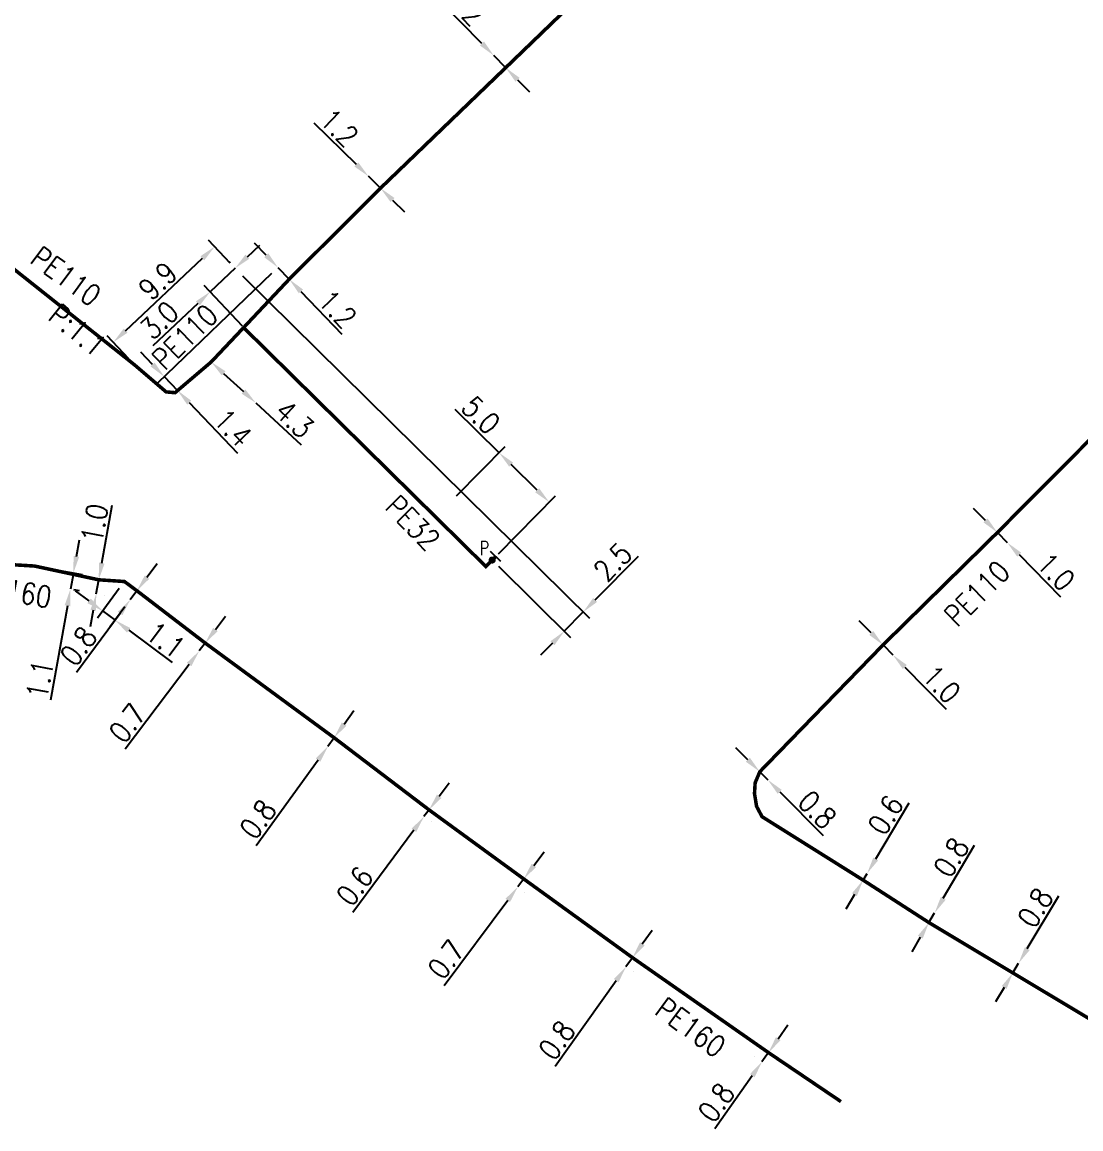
# Model space of a CAD drawing. Header units: millimetres. Extents: x 160996 to 162003, y 120996 to 122000.
# Drawn here: x 161560 to 161635.1, y 120998.1 to 121076.5 of the extents above; entities that cross this region are included whole.
import ezdxf
from ezdxf.enums import TextEntityAlignment as Align

# ---------------------------------------------------------------- set-up
doc = ezdxf.new("R2010")
doc.units = ezdxf.units.MM
doc.header["$PDMODE"] = 34
doc.linetypes.add('L_25_PE', pattern=[2000, 1000, 1000])
doc.linetypes.add('L_RAC_PE', pattern=[3.5, 2, -1.5])
doc.layers.get('0').update_dxf_attribs({"linetype": 'CONTINUOUS'})
doc.layers.get('Defpoints').update_dxf_attribs({"linetype": 'CONTINUOUS'})
doc.layers.add('L_150', color=1, linetype='CONTINUOUS')
doc.layers.add('L_170', color=7, linetype='CONTINUOUS', plot=False)
doc.styles.add('G_ROMANS', font='ROMANS.SHX', dxfattribs={"width": 0.75})
doc.styles.get("Standard").update_dxf_attribs({"font": 'romans.shx', "width": 0.85})
doc.dimstyles.get("Standard").update_dxf_attribs({"dimtxt": 1.5, "dimasz": 1.2, "dimexe": 0.625, "dimexo": 0.625, "dimgap": 0.25, "dimtad": 1, "dimdec": 1, "dimzin": 0, "dimdsep": 46, "dimtxsty": 'Standard', "dimcen": -0.5, "dimadec": 0, "dimazin": 0, "dimtfac": 1, "dimtdec": 1, "dimtmove": 0, "dimatfit": 3, "dimfxl": 0, "dimtolj": 1, "dimtzin": 0, "dimarcsym": 0})

# ---------------------------------------------------------------- blocks, each defined once
blk = doc.blocks.new('L_340_07')
at = {"color": 0, "linetype": 'Continuous', "const_width": 0.25, "flags": 128}
blk.add_lwpolyline([(0, 0), (0.35, 0)], dxfattribs=at)
at = {"color": 0, "linetype": 'Continuous', "flags": 128}
blk.add_lwpolyline([(0.35, -0.5), (0.35, 0.5)], dxfattribs=at)
at = {"color": 0, "linetype": 'Continuous', "width": 0.75, "flags": 3}
for tag, p in [('DEF_LEG', (0.723, -3.465)), ('DEF_COUP', (0.723, -5.965)), ('DEF_TYPE', (0.723, -8.465))]:
    blk.add_attdef(tag, text='', height=1.2, dxfattribs=at).set_placement(p, align=Align.MIDDLE)
blk = doc.blocks.new('*D570')
at = {"layer": 'Defpoints', "color": 0, "linetype": 'Continuous', "transparency": 16777216}
for p in [(161593.493, 121074.175), (161593.493, 121074.175), (161594.334, 121073.318)]:
    blk.add_point(p, dxfattribs=at)
at = {"layer": 'L_150', "color": 0, "linetype": 'Continuous', "lineweight": -2, "transparency": 16777216}
for p, q in [((161592.653, 121075.032), (161589.721, 121078.023)), ((161594.334, 121073.318), (161593.493, 121074.175)), ((161595.174, 121072.461), (161596.014, 121071.604))]:
    blk.add_line(p, q, dxfattribs=at)
at = {"layer": 'L_150', "color": 0, "linetype": 'Continuous', "transparency": 16777216}
for points in [[(161592.796, 121075.172), (161592.511, 121074.892), (161593.493, 121074.175)], [(161595.316, 121072.601), (161595.031, 121072.321), (161594.334, 121073.318)]]:
    blk.add_solid(points, dxfattribs=at)
at = {"layer": 'L_150', "color": 0, "linetype": 'Continuous', "transparency": 16777216, "insert": (161591.481, 121077.656), "char_height": 1.5, "attachment_point": 5, "rotation": 314.43315}
blk.add_mtext('\\A1;1.2', dxfattribs=at)
blk = doc.blocks.new('*D571')
at = {"layer": 'Defpoints', "color": 0, "linetype": 'Continuous', "transparency": 16777216}
for p in [(161584.599, 121065.616), (161584.599, 121065.616), (161585.455, 121064.774)]:
    blk.add_point(p, dxfattribs=at)
at = {"layer": 'L_150', "color": 0, "linetype": 'Continuous', "lineweight": -2, "transparency": 16777216}
for p, q in [((161583.744, 121066.457), (161580.756, 121069.394)), ((161585.455, 121064.774), (161584.599, 121065.616)), ((161586.311, 121063.933), (161587.167, 121063.092))]:
    blk.add_line(p, q, dxfattribs=at)
at = {"layer": 'L_150', "color": 0, "linetype": 'Continuous', "transparency": 16777216}
for points in [[(161583.884, 121066.6), (161583.603, 121066.314), (161584.599, 121065.616)], [(161586.451, 121064.076), (161586.171, 121063.791), (161585.455, 121064.774)]]:
    blk.add_solid(points, dxfattribs=at)
at = {"layer": 'L_150', "color": 0, "linetype": 'Continuous', "transparency": 16777216, "insert": (161582.523, 121069.059), "char_height": 1.5, "attachment_point": 5, "rotation": 315.4925}
blk.add_mtext('\\A1;1.2', dxfattribs=at)
blk = doc.blocks.new('*D572')
at = {"layer": 'Defpoints', "color": 0, "linetype": 'Continuous', "transparency": 16777216}
for p in [(161578.184, 121059.148), (161578.184, 121059.148), (161578.981, 121058.318)]:
    blk.add_point(p, dxfattribs=at)
at = {"layer": 'L_150', "color": 0, "linetype": 'Continuous', "lineweight": -2, "transparency": 16777216}
for p, q in [((161577.353, 121060.013), (161576.522, 121060.879)), ((161578.184, 121059.148), (161578.981, 121058.318)), ((161579.812, 121057.453), (161582.713, 121054.43))]:
    blk.add_line(p, q, dxfattribs=at)
at = {"layer": 'L_150', "color": 0, "linetype": 'Continuous', "transparency": 16777216}
for points in [[(161577.498, 121060.152), (161577.209, 121059.875), (161578.184, 121059.148)], [(161579.956, 121057.591), (161579.668, 121057.314), (161578.981, 121058.318)]]:
    blk.add_solid(points, dxfattribs=at)
at = {"layer": 'L_150', "color": 0, "linetype": 'Continuous', "transparency": 16777216, "insert": (161582.399, 121056.201), "char_height": 1.5, "attachment_point": 5, "rotation": 313.82935}
blk.add_mtext('\\A1;1.2', dxfattribs=at)
blk = doc.blocks.new('*D573')
at = {"layer": 'Defpoints', "color": 0, "linetype": 'Continuous', "transparency": 16777216}
for p in [(161575.142, 121059.09), (161575.226, 121059.001), (161576.097, 121054.543)]:
    blk.add_point(p, dxfattribs=at)
at = {"layer": 'L_170', "color": 0, "linetype": 'Continuous', "lineweight": -2, "transparency": 16777216}
for p, q in [((161576.015, 121059.913), (161576.889, 121060.736)), ((161574.797, 121059.456), (161574.713, 121059.545)), ((161575.142, 121059.09), (161573.378, 121057.428)), ((161575.668, 121054.998), (161572.949, 121057.883)), ((161572.505, 121056.605), (161569.31, 121053.595))]:
    blk.add_line(p, q, dxfattribs=at)
at = {"layer": 'L_170', "color": 0, "linetype": 'Continuous', "transparency": 16777216}
for points in [[(161575.878, 121060.059), (161576.152, 121059.768), (161575.142, 121059.09)], [(161572.367, 121056.751), (161572.642, 121056.46), (161573.378, 121057.428)]]:
    blk.add_solid(points, dxfattribs=at)
at = {"layer": 'L_170', "color": 0, "linetype": 'Continuous', "transparency": 16777216, "insert": (161569.778, 121055.41), "char_height": 1.5, "attachment_point": 5, "rotation": 43.30089}
blk.add_mtext('\\A1;3.0', dxfattribs=at)
blk = doc.blocks.new('*D574')
at = {"layer": 'Defpoints', "color": 0, "linetype": 'Continuous', "transparency": 16777216}
for p in [(161573.451, 121052.452), (161576.617, 121049.542), (161576.617, 121049.542)]:
    blk.add_point(p, dxfattribs=at)
at = {"layer": 'L_150', "color": 0, "linetype": 'Continuous', "lineweight": -2, "transparency": 16777216}
for p, q in [((161574.334, 121051.64), (161575.733, 121050.354)), ((161576.617, 121049.542), (161579.836, 121046.585))]:
    blk.add_line(p, q, dxfattribs=at)
at = {"layer": 'L_150', "color": 0, "linetype": 'Continuous', "transparency": 16777216}
for points in [[(161574.47, 121051.787), (161574.199, 121051.493), (161573.451, 121052.452)], [(161575.869, 121050.502), (161575.598, 121050.207), (161576.617, 121049.542)]]:
    blk.add_solid(points, dxfattribs=at)
at = {"layer": 'L_150', "color": 0, "linetype": 'Continuous', "transparency": 16777216, "insert": (161579.345, 121048.394), "char_height": 1.5, "attachment_point": 5, "rotation": 317.42305}
blk.add_mtext('\\A1;4.3', dxfattribs=at)
blk = doc.blocks.new('*D575')
at = {"layer": 'Defpoints', "color": 0, "linetype": 'Continuous', "transparency": 16777216}
for p in [(161578.184, 121059.148), (161570.122, 121051.408), (161570.888, 121050.271)]:
    blk.add_point(p, dxfattribs=at)
at = {"layer": 'L_150', "color": 0, "linetype": 'Continuous', "lineweight": -2, "transparency": 16777216}
for p, q in [((161577.734, 121058.715), (161569.671, 121050.976)), ((161569.291, 121052.274), (161568.46, 121053.14)), ((161570.122, 121051.408), (161571.058, 121050.434)), ((161571.339, 121050.704), (161571.509, 121050.867)), ((161571.889, 121049.568), (161575.324, 121045.989))]:
    blk.add_line(p, q, dxfattribs=at)
at = {"layer": 'L_150', "color": 0, "linetype": 'Continuous', "transparency": 16777216}
for points in [[(161569.435, 121052.413), (161569.147, 121052.136), (161570.122, 121051.408)], [(161572.033, 121049.707), (161571.744, 121049.43), (161571.058, 121050.434)]]:
    blk.add_solid(points, dxfattribs=at)
at = {"layer": 'L_150', "color": 0, "linetype": 'Continuous', "transparency": 16777216, "insert": (161574.99, 121047.782), "char_height": 1.5, "attachment_point": 5, "rotation": 313.82935}
blk.add_mtext('\\A1;1.4', dxfattribs=at)
blk = doc.blocks.new('*D576')
at = {"layer": 'Defpoints', "color": 0, "linetype": 'Continuous', "transparency": 16777216}
for p in [(161593.863, 121046.017), (161590.412, 121042.518), (161593.376, 121038.404)]:
    blk.add_point(p, dxfattribs=at)
at = {"layer": 'L_170', "color": 0, "linetype": 'Continuous', "lineweight": -2, "transparency": 16777216}
for p, q in [((161593.863, 121046.017), (161590.751, 121049.087)), ((161590.851, 121042.963), (161594.302, 121046.462)), ((161596.568, 121043.348), (161594.717, 121045.174)), ((161593.815, 121038.849), (161597.861, 121042.95))]:
    blk.add_line(p, q, dxfattribs=at)
at = {"layer": 'L_170', "color": 0, "linetype": 'Continuous', "transparency": 16777216}
for points in [[(161594.858, 121045.316), (161594.577, 121045.032), (161593.863, 121046.017)], [(161596.708, 121043.491), (161596.427, 121043.206), (161597.422, 121042.506)]]:
    blk.add_solid(points, dxfattribs=at)
at = {"layer": 'L_170', "color": 0, "linetype": 'Continuous', "transparency": 16777216, "insert": (161592.582, 121048.685), "char_height": 1.5, "attachment_point": 5, "rotation": 315.3899}
blk.add_mtext('\\A1;5.0', dxfattribs=at)
blk = doc.blocks.new('*D577')
at = {"layer": 'Defpoints', "color": 0, "linetype": 'Continuous', "transparency": 16777216}
for p in [(161575.227, 121059.002), (161593.376, 121038.404), (161599.836, 121034.722)]:
    blk.add_point(p, dxfattribs=at)
at = {"layer": 'L_170', "color": 0, "linetype": 'Continuous', "lineweight": -2, "transparency": 16777216}
for p, q in [((161575.672, 121058.563), (161600.281, 121034.283)), ((161600.679, 121035.576), (161603.749, 121038.688)), ((161593.821, 121037.965), (161598.936, 121032.919)), ((161598.491, 121033.358), (161599.836, 121034.722)), ((161597.648, 121032.504), (161596.805, 121031.65))]:
    blk.add_line(p, q, dxfattribs=at)
at = {"layer": 'L_170', "color": 0, "linetype": 'Continuous', "transparency": 16777216}
for points in [[(161600.537, 121035.717), (161600.822, 121035.436), (161599.836, 121034.722)], [(161597.506, 121032.644), (161597.79, 121032.363), (161598.491, 121033.358)]]:
    blk.add_solid(points, dxfattribs=at)
at = {"layer": 'L_170', "color": 0, "linetype": 'Continuous', "transparency": 16777216, "insert": (161601.924, 121038.262), "char_height": 1.5, "attachment_point": 5, "rotation": 45.38637}
blk.add_mtext('\\A1;2.5', dxfattribs=at)
blk = doc.blocks.new('*D582')
at = {"layer": 'Defpoints', "color": 0, "linetype": 'Continuous', "transparency": 16777216}
for p in [(161573.695, 121060.626), (161575.227, 121059.002), (161568.04, 121052.222)]:
    blk.add_point(p, dxfattribs=at)
at = {"layer": 'L_150', "color": 0, "linetype": 'Continuous', "lineweight": -2, "transparency": 16777216}
for p, q in [((161574.798, 121059.457), (161573.266, 121061.08)), ((161567.381, 121054.669), (161572.822, 121059.802)), ((161567.611, 121052.677), (161566.08, 121054.3))]:
    blk.add_line(p, q, dxfattribs=at)
at = {"layer": 'L_150', "color": 0, "linetype": 'Continuous', "transparency": 16777216}
for points in [[(161572.685, 121059.948), (161572.959, 121059.657), (161573.695, 121060.626)], [(161567.244, 121054.815), (161567.519, 121054.524), (161566.508, 121053.846)]]:
    blk.add_solid(points, dxfattribs=at)
at = {"layer": 'L_150', "color": 0, "linetype": 'Continuous', "transparency": 16777216, "insert": (161569.665, 121058.198), "char_height": 1.5, "attachment_point": 5, "rotation": 43.33143}
blk.add_mtext('\\A1;9.9', dxfattribs=at)
blk = doc.blocks.new('L_300_12')
at = {"color": 0, "linetype": 'Continuous', "const_width": 0.248, "flags": 128}
blk.add_lwpolyline([(-0.126, 0, 1), (0.126, 0, 1)], format="xyb", close=True, dxfattribs=at)
at = {"linetype": 'Continuous', "style": 'G_ROMANS', "width": 0.75}
blk.add_attdef('P', text='', height=1, dxfattribs=at).set_placement((0, 1.331), align=Align.MIDDLE_CENTER)
at = {"color": 0, "linetype": 'Continuous', "width": 0.75, "flags": 3}
for tag, p in [('DEF_LEG', (0, -5)), ('DEF_COUP', (0, -7.5)), ('DEF_TYPE', (0, -10))]:
    blk.add_attdef(tag, text='', height=1.2, dxfattribs=at).set_placement(p, align=Align.MIDDLE)
blk = doc.blocks.new('*D1567')
at = {"layer": 'Defpoints', "color": 0, "linetype": 'Continuous', "transparency": 16777216}
for p in [(161560.92, 121037.979), (161563.079, 121036.419), (161563.47, 121036.349)]:
    blk.add_point(p, dxfattribs=at)
at = {"layer": 'L_150', "color": 0, "linetype": 'Continuous', "lineweight": -2, "transparency": 16777216}
for p, q in [((161563.888, 121038.661), (161564.102, 121039.842)), ((161561.535, 121037.868), (161564.29, 121037.369)), ((161563.675, 121037.48), (161563.47, 121036.349)), ((161563.694, 121036.308), (161564.085, 121036.237)), ((161563.256, 121035.168), (161562.045, 121028.476))]:
    blk.add_line(p, q, dxfattribs=at)
at = {"layer": 'L_150', "color": 0, "linetype": 'Continuous', "transparency": 16777216}
for points in [[(161563.691, 121038.697), (161564.085, 121038.626), (161563.675, 121037.48)], [(161563.059, 121035.204), (161563.453, 121035.132), (161563.47, 121036.349)]]:
    blk.add_solid(points, dxfattribs=at)
at = {"layer": 'L_150', "color": 0, "linetype": 'Continuous', "transparency": 16777216, "insert": (161561.295, 121029.946), "char_height": 1.5, "attachment_point": 5, "rotation": 79.74193}
blk.add_mtext('\\A1;1.1', dxfattribs=at)
blk = doc.blocks.new('*D1568')
at = {"layer": 'Defpoints', "color": 0, "linetype": 'Continuous', "transparency": 16777216}
for p in [(161588.539, 121020.207), (161588.539, 121020.207), (161588.897, 121020.688)]:
    blk.add_point(p, dxfattribs=at)
at = {"layer": 'L_150', "color": 0, "linetype": 'Continuous', "lineweight": -2, "transparency": 16777216}
for p, q in [((161589.614, 121021.651), (161590.33, 121022.613)), ((161588.897, 121020.688), (161588.539, 121020.207)), ((161589.399, 121020.315), (161589.399, 121020.315)), ((161589.04, 121019.834), (161589.04, 121019.834)), ((161587.822, 121019.244), (161583.483, 121013.414))]:
    blk.add_line(p, q, dxfattribs=at)
at = {"layer": 'L_150', "color": 0, "linetype": 'Continuous', "transparency": 16777216}
for points in [[(161589.453, 121021.77), (161589.774, 121021.531), (161588.897, 121020.688)], [(161587.662, 121019.364), (161587.983, 121019.125), (161588.539, 121020.207)]]:
    blk.add_solid(points, dxfattribs=at)
at = {"layer": 'L_150', "color": 0, "linetype": 'Continuous', "transparency": 16777216, "insert": (161583.627, 121015.283), "char_height": 1.5, "attachment_point": 5, "rotation": 53.33712}
blk.add_mtext('\\A1;0.6', dxfattribs=at)
blk = doc.blocks.new('*D1569')
at = {"layer": 'Defpoints', "color": 0, "linetype": 'Continuous', "transparency": 16777216}
for p in [(161603.327, 121010.206), (161602.864, 121009.554), (161602.864, 121009.554)]:
    blk.add_point(p, dxfattribs=at)
at = {"layer": 'L_150', "color": 0, "linetype": 'Continuous', "lineweight": -2, "transparency": 16777216}
for p, q in [((161604.021, 121011.185), (161604.715, 121012.164)), ((161603.327, 121010.206), (161602.864, 121009.554)), ((161603.374, 121009.192), (161603.374, 121009.192)), ((161603.837, 121009.845), (161603.837, 121009.845)), ((161602.17, 121008.575), (161597.851, 121002.482))]:
    blk.add_line(p, q, dxfattribs=at)
at = {"layer": 'L_150', "color": 0, "linetype": 'Continuous', "transparency": 16777216}
for points in [[(161603.858, 121011.301), (161604.184, 121011.07), (161603.327, 121010.206)], [(161602.007, 121008.691), (161602.334, 121008.459), (161602.864, 121009.554)]]:
    blk.add_solid(points, dxfattribs=at)
at = {"layer": 'L_150', "color": 0, "linetype": 'Continuous', "transparency": 16777216, "insert": (161597.952, 121004.354), "char_height": 1.5, "attachment_point": 5, "rotation": 54.66502}
blk.add_mtext('\\A1;0.8', dxfattribs=at)
blk = doc.blocks.new('*D1570')
at = {"layer": 'Defpoints', "color": 0, "linetype": 'Continuous', "transparency": 16777216}
for p in [(161612.968, 121003.474), (161612.508, 121002.819), (161612.508, 121002.819)]:
    blk.add_point(p, dxfattribs=at)
at = {"layer": 'L_150', "color": 0, "linetype": 'Continuous', "lineweight": -2, "transparency": 16777216}
for p, q in [((161613.658, 121004.455), (161614.348, 121005.437)), ((161612.457, 121003.833), (161612.457, 121003.833)), ((161611.997, 121003.179), (161611.997, 121003.179)), ((161612.968, 121003.474), (161612.508, 121002.819)), ((161611.818, 121001.837), (161609.168, 120998.067))]:
    blk.add_line(p, q, dxfattribs=at)
at = {"layer": 'L_150', "color": 0, "linetype": 'Continuous', "transparency": 16777216}
for points in [[(161613.495, 121004.57), (161613.822, 121004.34), (161612.968, 121003.474)], [(161611.654, 121001.952), (161611.982, 121001.722), (161612.508, 121002.819)]]:
    blk.add_solid(points, dxfattribs=at)
at = {"layer": 'L_150', "color": 0, "linetype": 'Continuous', "transparency": 16777216, "insert": (161609.261, 120999.939), "char_height": 1.5, "attachment_point": 5, "rotation": 54.89377}
blk.add_mtext('\\A1;0.8', dxfattribs=at)
blk = doc.blocks.new('*D1571')
at = {"layer": 'Defpoints', "color": 0, "linetype": 'Continuous', "transparency": 16777216}
for p in [(161619.679, 121015.707), (161619.961, 121016.179), (161619.961, 121016.179)]:
    blk.add_point(p, dxfattribs=at)
at = {"layer": 'L_150', "color": 0, "linetype": 'Continuous', "lineweight": -2, "transparency": 16777216}
for p, q in [((161620.576, 121017.209), (161622.947, 121021.176)), ((161619.679, 121015.707), (161619.961, 121016.179)), ((161619.063, 121014.677), (161618.447, 121013.647))]:
    blk.add_line(p, q, dxfattribs=at)
at = {"layer": 'L_150', "color": 0, "linetype": 'Continuous', "transparency": 16777216}
for points in [[(161620.405, 121017.312), (161620.748, 121017.106), (161619.961, 121016.179)], [(161618.891, 121014.779), (161619.235, 121014.574), (161619.679, 121015.707)]]:
    blk.add_solid(points, dxfattribs=at)
at = {"layer": 'L_150', "color": 0, "linetype": 'Continuous', "transparency": 16777216, "insert": (161621.275, 121020.328), "char_height": 1.5, "attachment_point": 5, "rotation": 59.13768}
blk.add_mtext('\\A1;0.6', dxfattribs=at)
blk = doc.blocks.new('*D1572')
at = {"layer": 'Defpoints', "color": 0, "linetype": 'Continuous', "transparency": 16777216}
for p in [(161612.353, 121023.391), (161612.917, 121022.823), (161612.917, 121022.823)]:
    blk.add_point(p, dxfattribs=at)
at = {"layer": 'L_150', "color": 0, "linetype": 'Continuous', "lineweight": -2, "transparency": 16777216}
for p, q in [((161611.508, 121024.243), (161610.663, 121025.095)), ((161612.353, 121023.391), (161612.917, 121022.823)), ((161613.762, 121021.971), (161616.841, 121018.868))]:
    blk.add_line(p, q, dxfattribs=at)
at = {"layer": 'L_150', "color": 0, "linetype": 'Continuous', "transparency": 16777216}
for points in [[(161611.65, 121024.384), (161611.366, 121024.102), (161612.353, 121023.391)], [(161613.904, 121022.112), (161613.62, 121021.83), (161612.917, 121022.823)]]:
    blk.add_solid(points, dxfattribs=at)
at = {"layer": 'L_150', "color": 0, "linetype": 'Continuous', "transparency": 16777216, "insert": (161616.434, 121020.698), "char_height": 1.5, "attachment_point": 5, "rotation": 314.77543}
blk.add_mtext('\\A1;0.8', dxfattribs=at)
blk = doc.blocks.new('*D1573')
at = {"layer": 'Defpoints', "color": 0, "linetype": 'Continuous', "transparency": 16777216}
for p in [(161629.2, 121040.356), (161629.902, 121039.644), (161629.902, 121039.644)]:
    blk.add_point(p, dxfattribs=at)
at = {"layer": 'L_150', "color": 0, "linetype": 'Continuous', "lineweight": -2, "transparency": 16777216}
for p, q in [((161628.358, 121041.211), (161627.516, 121042.066)), ((161629.2, 121040.356), (161629.902, 121039.644)), ((161630.744, 121038.789), (161633.685, 121035.805))]:
    blk.add_line(p, q, dxfattribs=at)
at = {"layer": 'L_150', "color": 0, "linetype": 'Continuous', "transparency": 16777216}
for points in [[(161628.501, 121041.351), (161628.216, 121041.071), (161629.2, 121040.356)], [(161630.887, 121038.929), (161630.602, 121038.649), (161629.902, 121039.644)]]:
    blk.add_solid(points, dxfattribs=at)
at = {"layer": 'L_150', "color": 0, "linetype": 'Continuous', "transparency": 16777216, "insert": (161633.348, 121037.571), "char_height": 1.5, "attachment_point": 5, "rotation": 314.57351}
blk.add_mtext('\\A1;1.0', dxfattribs=at)
blk = doc.blocks.new('*D1594')
at = {"layer": 'Defpoints', "color": 0, "linetype": 'Continuous', "transparency": 16777216}
for p in [(161565.475, 121037.003), (161565.297, 121036.019), (161565.297, 121036.019)]:
    blk.add_point(p, dxfattribs=at)
at = {"layer": 'L_150', "color": 0, "linetype": 'Continuous', "lineweight": -2, "transparency": 16777216}
for p, q in [((161565.689, 121038.184), (161566.435, 121042.306)), ((161565.297, 121036.019), (161565.475, 121037.003)), ((161566.09, 121036.892), (161566.09, 121036.892)), ((161565.912, 121035.908), (161565.912, 121035.908)), ((161565.084, 121034.838), (161564.87, 121033.657))]:
    blk.add_line(p, q, dxfattribs=at)
at = {"layer": 'L_150', "color": 0, "linetype": 'Continuous', "transparency": 16777216}
for points in [[(161565.492, 121038.219), (161565.886, 121038.148), (161565.475, 121037.003)], [(161564.887, 121034.874), (161565.28, 121034.803), (161565.297, 121036.019)]]:
    blk.add_solid(points, dxfattribs=at)
at = {"layer": 'L_150', "color": 0, "linetype": 'Continuous', "transparency": 16777216, "insert": (161565.185, 121041.013), "char_height": 1.5, "attachment_point": 5, "rotation": 79.74193}
blk.add_mtext('\\A1;1.0', dxfattribs=at)
blk = doc.blocks.new('*D1595')
at = {"layer": 'Defpoints', "color": 0, "linetype": 'Continuous', "transparency": 16777216}
for p in [(161572.604, 121031.958), (161572.604, 121031.958), (161573.025, 121032.517)]:
    blk.add_point(p, dxfattribs=at)
at = {"layer": 'L_150', "color": 0, "linetype": 'Continuous', "lineweight": -2, "transparency": 16777216}
for p, q in [((161573.747, 121033.475), (161574.469, 121034.434)), ((161573.025, 121032.517), (161572.604, 121031.958)), ((161571.882, 121030.999), (161567.35, 121024.982))]:
    blk.add_line(p, q, dxfattribs=at)
at = {"layer": 'L_150', "color": 0, "linetype": 'Continuous', "transparency": 16777216}
for points in [[(161573.588, 121033.596), (161573.907, 121033.355), (161573.025, 121032.517)], [(161571.722, 121031.12), (161572.042, 121030.879), (161572.604, 121031.958)]]:
    blk.add_solid(points, dxfattribs=at)
at = {"layer": 'L_150', "color": 0, "linetype": 'Continuous', "transparency": 16777216, "insert": (161567.506, 121026.851), "char_height": 1.5, "attachment_point": 5, "rotation": 53.01239}
blk.add_mtext('\\A1;0.7', dxfattribs=at)
blk = doc.blocks.new('*D1596')
at = {"layer": 'Defpoints', "color": 0, "linetype": 'Continuous', "transparency": 16777216}
for p in [(161582.17, 121025.801), (161581.731, 121025.193), (161581.731, 121025.193)]:
    blk.add_point(p, dxfattribs=at)
at = {"layer": 'L_150', "color": 0, "linetype": 'Continuous', "lineweight": -2, "transparency": 16777216}
for p, q in [((161582.872, 121026.774), (161583.575, 121027.746)), ((161582.17, 121025.801), (161581.731, 121025.193)), ((161581.028, 121024.22), (161576.64, 121018.144))]:
    blk.add_line(p, q, dxfattribs=at)
at = {"layer": 'L_150', "color": 0, "linetype": 'Continuous', "transparency": 16777216}
for points in [[(161582.71, 121026.891), (161583.035, 121026.657), (161582.17, 121025.801)], [(161580.866, 121024.337), (161581.19, 121024.103), (161581.731, 121025.193)]]:
    blk.add_solid(points, dxfattribs=at)
at = {"layer": 'L_150', "color": 0, "linetype": 'Continuous', "transparency": 16777216, "insert": (161576.757, 121020.015), "char_height": 1.5, "attachment_point": 5, "rotation": 54.16016}
blk.add_mtext('\\A1;0.8', dxfattribs=at)
blk = doc.blocks.new('*D1597')
at = {"layer": 'Defpoints', "color": 0, "linetype": 'Continuous', "transparency": 16777216}
for p in [(161595.615, 121015.789), (161595.196, 121015.228), (161595.196, 121015.228)]:
    blk.add_point(p, dxfattribs=at)
at = {"layer": 'L_150', "color": 0, "linetype": 'Continuous', "lineweight": -2, "transparency": 16777216}
for p, q in [((161596.332, 121016.751), (161597.05, 121017.713)), ((161595.615, 121015.789), (161595.196, 121015.228)), ((161596.116, 121015.416), (161596.116, 121015.416)), ((161595.697, 121014.854), (161595.697, 121014.854)), ((161594.479, 121014.266), (161589.966, 121008.216))]:
    blk.add_line(p, q, dxfattribs=at)
at = {"layer": 'L_150', "color": 0, "linetype": 'Continuous', "transparency": 16777216}
for points in [[(161596.172, 121016.871), (161596.492, 121016.632), (161595.615, 121015.789)], [(161594.318, 121014.386), (161594.639, 121014.147), (161595.196, 121015.228)]]:
    blk.add_solid(points, dxfattribs=at)
at = {"layer": 'L_150', "color": 0, "linetype": 'Continuous', "transparency": 16777216, "insert": (161590.113, 121010.085), "char_height": 1.5, "attachment_point": 5, "rotation": 53.28272}
blk.add_mtext('\\A1;0.7', dxfattribs=at)
blk = doc.blocks.new('*D1598')
at = {"layer": 'Defpoints', "color": 0, "linetype": 'Continuous', "transparency": 16777216}
for p in [(161630.296, 121009.127), (161630.705, 121009.814), (161630.705, 121009.814)]:
    blk.add_point(p, dxfattribs=at)
at = {"layer": 'L_150', "color": 0, "linetype": 'Continuous', "lineweight": -2, "transparency": 16777216}
for p, q in [((161631.319, 121010.846), (161633.555, 121014.602)), ((161630.296, 121009.127), (161630.705, 121009.814)), ((161629.682, 121008.096), (161629.069, 121007.065))]:
    blk.add_line(p, q, dxfattribs=at)
at = {"layer": 'L_150', "color": 0, "linetype": 'Continuous', "transparency": 16777216}
for points in [[(161631.147, 121010.948), (161631.491, 121010.743), (161630.705, 121009.814)], [(161629.51, 121008.198), (161629.854, 121007.993), (161630.296, 121009.127)]]:
    blk.add_solid(points, dxfattribs=at)
at = {"layer": 'L_150', "color": 0, "linetype": 'Continuous', "transparency": 16777216, "insert": (161631.884, 121013.751), "char_height": 1.5, "attachment_point": 5, "rotation": 59.2404}
blk.add_mtext('\\A1;0.8', dxfattribs=at)
blk = doc.blocks.new('*D1599')
at = {"layer": 'Defpoints', "color": 0, "linetype": 'Continuous', "transparency": 16777216}
for p in [(161624.753, 121013.384), (161624.753, 121013.384), (161624.346, 121012.695)]:
    blk.add_point(p, dxfattribs=at)
at = {"layer": 'L_150', "color": 0, "linetype": 'Continuous', "lineweight": -2, "transparency": 16777216}
for p, q in [((161625.364, 121014.417), (161627.589, 121018.179)), ((161624.346, 121012.695), (161624.753, 121013.384)), ((161623.735, 121011.662), (161623.124, 121010.629))]:
    blk.add_line(p, q, dxfattribs=at)
at = {"layer": 'L_150', "color": 0, "linetype": 'Continuous', "transparency": 16777216}
for points in [[(161625.192, 121014.518), (161625.536, 121014.315), (161624.753, 121013.384)], [(161623.563, 121011.764), (161623.907, 121011.561), (161624.346, 121012.695)]]:
    blk.add_solid(points, dxfattribs=at)
at = {"layer": 'L_150', "color": 0, "linetype": 'Continuous', "transparency": 16777216, "insert": (161625.921, 121017.323), "char_height": 1.5, "attachment_point": 5, "rotation": 59.39862}
blk.add_mtext('\\A1;0.8', dxfattribs=at)
blk = doc.blocks.new('*D1600')
at = {"layer": 'Defpoints', "color": 0, "linetype": 'Continuous', "transparency": 16777216}
for p in [(161621.092, 121032.384), (161621.794, 121031.672), (161621.794, 121031.672)]:
    blk.add_point(p, dxfattribs=at)
at = {"layer": 'L_150', "color": 0, "linetype": 'Continuous', "lineweight": -2, "transparency": 16777216}
for p, q in [((161620.249, 121033.238), (161619.406, 121034.092)), ((161621.092, 121032.384), (161621.794, 121031.672)), ((161622.637, 121030.818), (161625.58, 121027.836))]:
    blk.add_line(p, q, dxfattribs=at)
at = {"layer": 'L_150', "color": 0, "linetype": 'Continuous', "transparency": 16777216}
for points in [[(161620.391, 121033.378), (161620.107, 121033.097), (161621.092, 121032.384)], [(161622.78, 121030.958), (161622.495, 121030.677), (161621.794, 121031.672)]]:
    blk.add_solid(points, dxfattribs=at)
at = {"layer": 'L_150', "color": 0, "linetype": 'Continuous', "transparency": 16777216, "insert": (161625.242, 121029.602), "char_height": 1.5, "attachment_point": 5, "rotation": 314.62109}
blk.add_mtext('\\A1;1.0', dxfattribs=at)
blk = doc.blocks.new('*D736')
at = {"layer": 'Defpoints', "color": 0, "linetype": 'Continuous', "transparency": 16777216}
for p in [(161567.299, 121036.88), (161567.706, 121035.583), (161566.636, 121034.137)]:
    blk.add_point(p, dxfattribs=at)
at = {"layer": 'L_150', "color": 0, "linetype": 'Continuous', "lineweight": -2, "transparency": 16777216}
for p, q in [((161564.789, 121035.505), (161563.824, 121036.219)), ((161566.927, 121036.377), (161565.381, 121034.288)), ((161567.334, 121035.081), (161566.264, 121033.635)), ((161565.753, 121034.791), (161566.636, 121034.137)), ((161567.601, 121033.423), (161570.675, 121031.148))]:
    blk.add_line(p, q, dxfattribs=at)
at = {"layer": 'L_150', "color": 0, "linetype": 'Continuous', "transparency": 16777216}
for points in [[(161564.908, 121035.665), (161564.67, 121035.344), (161565.753, 121034.791)], [(161567.72, 121033.584), (161567.482, 121033.262), (161566.636, 121034.137)]]:
    blk.add_solid(points, dxfattribs=at)
at = {"layer": 'L_150', "color": 0, "linetype": 'Continuous', "transparency": 16777216, "insert": (161570.215, 121032.732), "char_height": 1.5, "attachment_point": 5, "rotation": 323.4921}
blk.add_mtext('\\A1;1.1', dxfattribs=at)
blk = doc.blocks.new('*D737')
at = {"layer": 'Defpoints', "color": 0, "linetype": 'Continuous', "transparency": 16777216}
for p in [(161568.182, 121036.226), (161567.706, 121035.583), (161567.706, 121035.583)]:
    blk.add_point(p, dxfattribs=at)
at = {"layer": 'L_150', "color": 0, "linetype": 'Continuous', "lineweight": -2, "transparency": 16777216}
for p, q in [((161568.896, 121037.191), (161569.61, 121038.155)), ((161568.182, 121036.226), (161567.706, 121035.583)), ((161566.992, 121034.618), (161563.892, 121030.429))]:
    blk.add_line(p, q, dxfattribs=at)
at = {"layer": 'L_150', "color": 0, "linetype": 'Continuous', "transparency": 16777216}
for points in [[(161568.735, 121037.31), (161569.057, 121037.072), (161568.182, 121036.226)], [(161566.832, 121034.737), (161567.153, 121034.499), (161567.706, 121035.583)]]:
    blk.add_solid(points, dxfattribs=at)
at = {"layer": 'L_150', "color": 0, "linetype": 'Continuous', "transparency": 16777216, "insert": (161564.031, 121032.299), "char_height": 1.5, "attachment_point": 5, "rotation": 53.4921}
blk.add_mtext('\\A1;0.8', dxfattribs=at)

msp = doc.modelspace()

# ---------------------------------------------------------------- linework, layer by layer
at = {"layer": 'L_150', "linetype": 'L_25_PE', "const_width": 0.25, "flags": 128}
for points in [[(161618.49, 121097.494), (161618.043, 121097.058), (161617.893, 121096.492), (161615.599, 121094.114), (161606.025, 121084.646), (161603.144, 121081.816), (161594.334, 121073.318), (161585.455, 121064.774), (161578.981, 121058.318), (161575.749, 121054.886), (161573.451, 121052.452), (161570.888, 121050.271), (161570.251, 121050.328), (161568.04, 121052.222), (161568.04, 121052.222), (161552.028, 121064.94), (161546.928, 121069.005), (161536.225, 121078.515), (161529.241, 121084.607), (161522.087, 121090.915), (161512.492, 121099.337), (161506.299, 121104.728), (161497.317, 121112.605), (161488.214, 121120.516), (161486.958, 121121.615), (161486.4, 121122.103), (161483.189, 121124.652), (161477.215, 121130.149), (161472.424, 121135.998), (161467.165, 121143), (161462.415, 121148.386), (161459.255, 121152.357)], [(161645.518, 121000), (161630.296, 121009.127), (161624.346, 121012.695), (161619.679, 121015.707), (161612.512, 121020.204), (161612.124, 121020.938), (161611.977, 121021.839), (161612.023, 121022.607), (161612.353, 121023.391), (161621.092, 121032.384), (161629.2, 121040.356), (161639.144, 121050.347), (161652.866, 121063.728), (161661.576, 121072.189), (161662.969, 121073.332), (161666.089, 121076.213), (161666.279, 121076.21)], [(161618.108, 121000), (161612.968, 121003.474), (161603.327, 121010.206), (161595.615, 121015.789), (161588.897, 121020.688), (161582.17, 121025.801), (161573.025, 121032.517), (161568.182, 121036.226), (161567.299, 121036.88), (161565.475, 121037.003), (161560.92, 121037.979), (161555.994, 121038.275), (161553.198, 121038.052), (161550.48, 121037.523), (161549.449, 121037.323)]]:
    msp.add_lwpolyline(points, dxfattribs=at)
at = {"layer": 'L_170', "linetype": 'L_RAC_PE', "flags": 128}
msp.add_lwpolyline([(161575.749, 121054.886, 0.25, 0.25, 0), (161576.097, 121054.543, 0.25, 0.25, 0), (161576.097, 121054.543, 0.25, 0.25, 0), (161592.925, 121037.946, 0.25, 0.25, 0), (161593.376, 121038.404, 0, 0, 0)], format="xyseb", dxfattribs=at)

# ---------------------------------------------------------------- block references
at = {"layer": 'L_170', "ltscale": 0.5}
ref = msp.add_blockref('L_300_12', (161593.376, 121038.404), dxfattribs=dict(at, rotation=285.0567631151795))
ref.add_attrib('P', 'P', dxfattribs={"layer": '0', "linetype": 'Continuous', "height": 1, "style": 'G_ROMANS', "width": 0.75}).set_placement((161592.815, 121039.242), align=Align.MIDDLE_CENTER)
at = {"layer": 'L_170', "rotation": 45.4046115476076}
msp.add_blockref('L_340_07', (161593.376, 121038.404), dxfattribs=at)

# ---------------------------------------------------------------- texts
at = {"layer": 'L_150', "linetype": 'Continuous', "width": 0.85}
for s, rotation, p in [('PE110', 323.66342, (161560.505, 121059.541)), ('P:1.1', 320.77333, (161561.781, 121055.517)), ('PE110', 44.2528, (161570.148, 121051.786)), ('PE110', 44.72838, (161626.34, 121033.583)), ('PE160', 349.74193, (161556.599, 121035.961)), ('PE160', 323.71263, (161604.803, 121006.27))]:
    msp.add_text(s, height=1.5, rotation=rotation, dxfattribs=at).set_placement(p)
at = {"layer": 'L_170', "linetype": 'Continuous', "width": 0.85}
msp.add_text('PE32', height=1.5, rotation=314.35702, dxfattribs=at).set_placement((161585.676, 121042.077))

# ---------------------------------------------------------------- dimensions: what is measured, and where the dimension line sits
at = {"layer": 'L_150', "linetype": 'Continuous'}
for base, p1, p2, angle, picture, middle in [((161593.493, 121074.175), (161594.334, 121073.318), (161593.493, 121074.175), 314.43315, '*D570', (161590.767, 121076.956)), ((161584.599, 121065.616), (161585.455, 121064.774), (161584.599, 121065.616), 315.4925, '*D571', (161581.822, 121068.346)), ((161573.695, 121060.626), (161568.04, 121052.222), (161575.227, 121059.002), 223.33143, '*D582', (161570.351, 121057.471)), ((161578.184, 121059.148), (161578.981, 121058.318), (161578.184, 121059.148), 313.82935, '*D572', (161581.678, 121055.509)), ((161570.122, 121051.408), (161570.888, 121050.271), (161578.184, 121059.148), 313.82935, '*D575', (161574.268, 121047.089)), ((161576.617, 121049.542), (161573.451, 121052.452), (161576.617, 121049.542), 137.42305, '*D574', (161578.668, 121047.658)), ((161565.297, 121036.019), (161565.475, 121037.003), (161565.297, 121036.019), 79.74193, '*D1594', (161566.169, 121040.835)), ((161629.902, 121039.644), (161629.2, 121040.356), (161629.902, 121039.644), 134.57351, '*D1573', (161632.636, 121036.87)), ((161563.46977, 121036.34876), (161560.92006, 121037.97887), (161563.07937, 121036.41941), 79.74193, '*D1567', (161562.27873, 121029.76751)), ((161567.706, 121035.583), (161568.182, 121036.226), (161567.706, 121035.583), 53.4921, '*D737', (161564.835, 121031.704)), ((161566.636, 121034.137), (161567.299, 121036.88), (161567.706, 121035.583), 143.4921, '*D736', (161569.62, 121031.928)), ((161572.604, 121031.958), (161573.025, 121032.517), (161572.604, 121031.958), 53.01239, '*D1595', (161568.304, 121026.249)), ((161621.794, 121031.672), (161621.092, 121032.384), (161621.794, 121031.672), 134.62109, '*D1600', (161624.53, 121028.9)), ((161581.7307, 121025.1929), (161582.169841, 121025.800893), (161581.7307, 121025.1929), 54.160155, '*D1596', (161577.568057, 121019.429705)), ((161612.917, 121022.823), (161612.353, 121023.391), (161612.917, 121022.823), 134.77543, '*D1572', (161615.724, 121019.994)), ((161588.539, 121020.207), (161588.897, 121020.688), (161588.539, 121020.207), 53.33712, '*D1568', (161584.43, 121014.686)), ((161619.961, 121016.179), (161619.679, 121015.707), (161619.961, 121016.179), 239.13768, '*D1571', (161622.134, 121019.815)), ((161624.753, 121013.384), (161624.346, 121012.695), (161624.753, 121013.384), 239.39862, '*D1599', (161626.782, 121016.814)), ((161595.196, 121015.228), (161595.615, 121015.789), (161595.196, 121015.228), 53.28272, '*D1597', (161590.914, 121009.487)), ((161630.705, 121009.814), (161630.296, 121009.127), (161630.705, 121009.814), 239.2404, '*D1598', (161632.744, 121013.239)), ((161602.864, 121009.554), (161603.327, 121010.206), (161602.864, 121009.554), 54.66502, '*D1569', (161598.768, 121003.775)), ((161612.508, 121002.819), (161612.968, 121003.474), (161612.508, 121002.819), 54.89377, '*D1570', (161610.079, 120999.364))]:
    dim = msp.add_linear_dim(base=base, p1=p1, p2=p2, angle=angle, dimstyle='Standard', dxfattribs=at)
    dim.commit()
    dim.dimension.update_dxf_attribs({"geometry": picture, "text_midpoint": middle, "dimtype": 160})
at = {"layer": 'L_170', "linetype": 'Continuous'}
for base, p1, p2, angle, text, picture, middle in [((161575.142, 121059.09), (161576.097, 121054.543), (161575.226, 121059.001), 223.30089, '3.0', '*D573', (161570.464, 121054.682)), ((161599.836, 121034.722), (161593.376, 121038.404), (161575.227, 121059.002), 225.38637, '2.5', '*D577', (161602.636, 121037.559))]:
    dim = msp.add_linear_dim(base=base, p1=p1, p2=p2, angle=angle, text=text, dimstyle='Standard', dxfattribs=at)
    dim.commit()
    dim.dimension.update_dxf_attribs({"geometry": picture, "text_midpoint": middle, "dimtype": 160})
dim = msp.add_linear_dim(base=(161593.863, 121046.017), p1=(161593.376, 121038.404), p2=(161590.412, 121042.518), angle=315.3899, dimstyle='Standard', dxfattribs=at)
dim.commit()
dim.dimension.update_dxf_attribs({"geometry": '*D576', "text_midpoint": (161591.88, 121047.973), "dimtype": 160})

doc.saveas('drawing.dxf')
